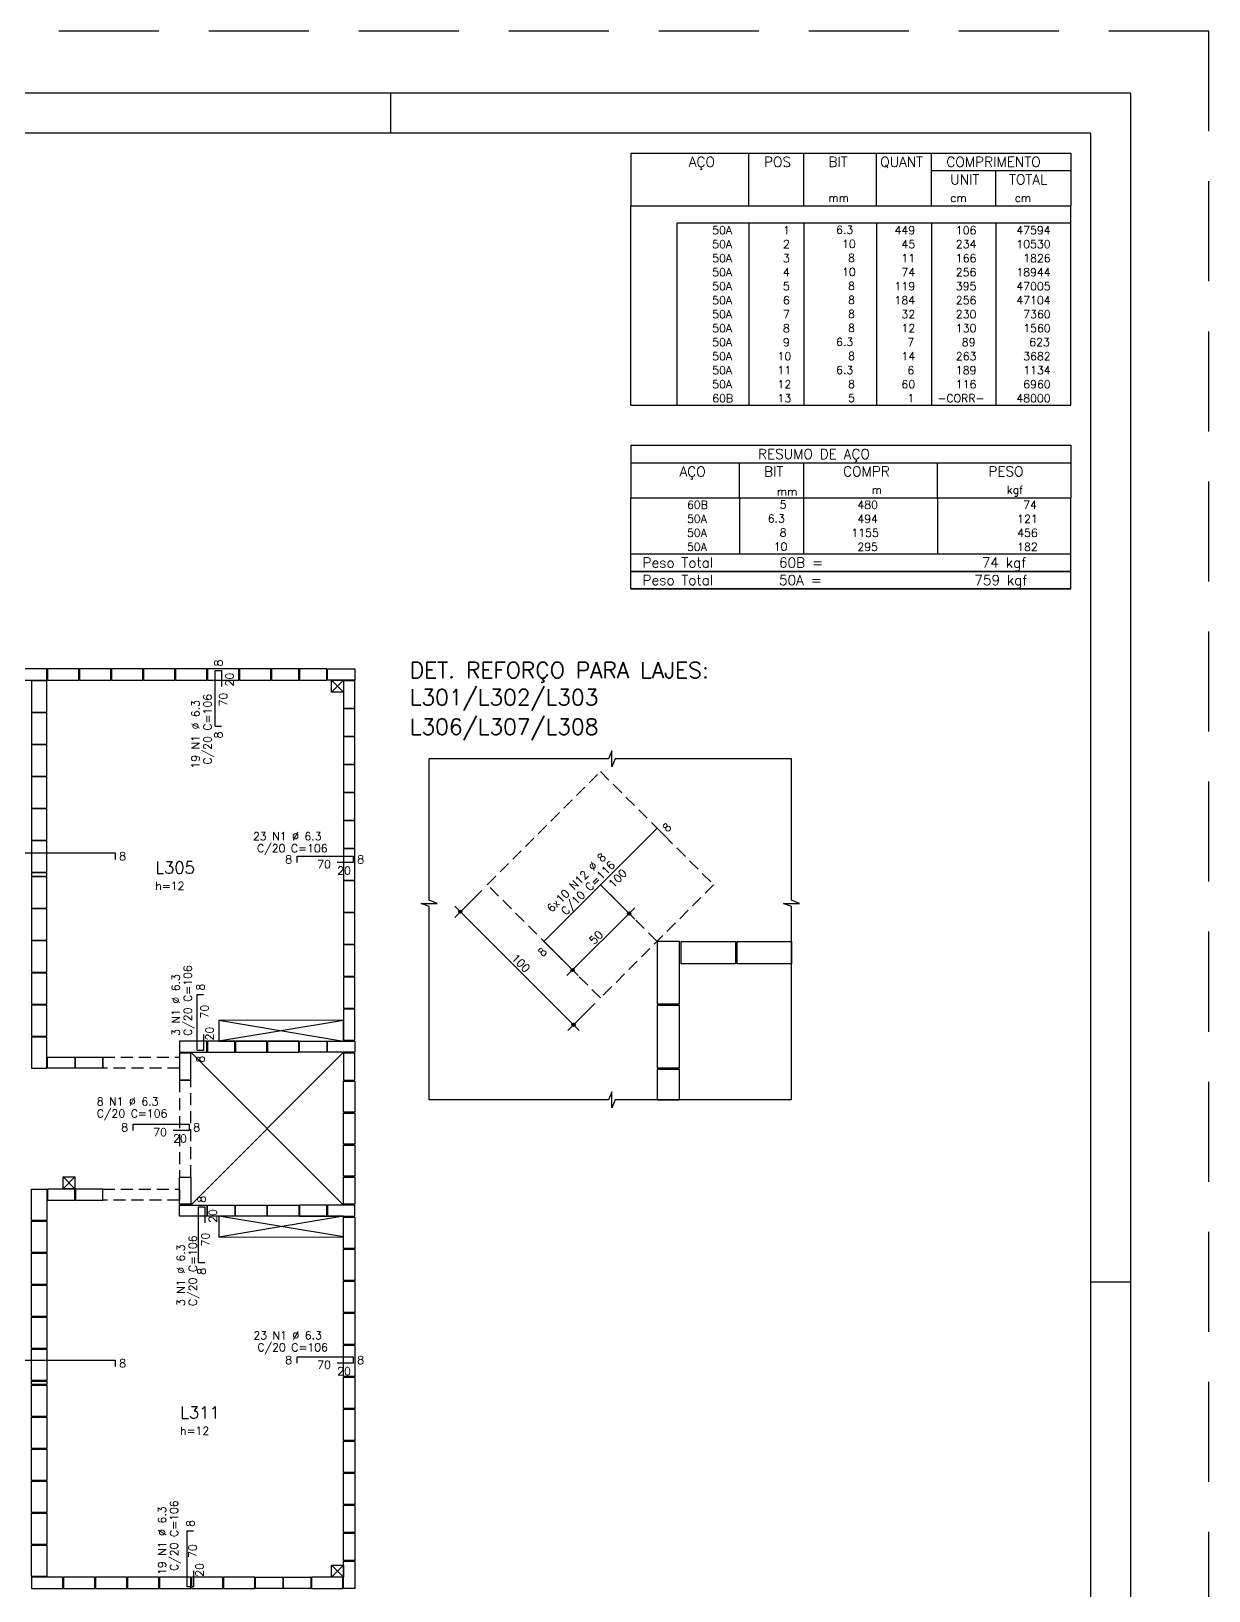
# Model space of a CAD drawing. Extents: x -1.9 to 86, y -1.6 to 60.9.
# Drawn here: x 56.61 to 86.05, y 21.98 to 60.95 of the extents above; entities that cross this region are included whole.
import ezdxf

# ---------------------------------------------------------------- set-up
doc = ezdxf.new("R2010")
doc.units = 0
doc.header["$MEASUREMENT"] = 0
doc.linetypes.add('ESTILO_TQS_0001', pattern=[0.45, 0.3, -0.15])
doc.linetypes.add('HIDDEN', pattern=[0.375, 0.25, -0.125])
doc.layers.get('0').update_dxf_attribs({"linetype": 'CONTINUOUS'})
doc.layers.get('Defpoints').update_dxf_attribs({"linetype": 'CONTINUOUS'})
for name, color, linetype in [('ARQ_FOLHA', 7, 'CONTINUOUS'), ('PENA_01', 1, 'CONTINUOUS'), ('PENA_02', 2, 'CONTINUOUS'), ('PENA_03', 3, 'CONTINUOUS'), ('PENA_05', 5, 'CONTINUOUS')]:
    doc.layers.add(name, color=color, linetype=linetype)
doc.styles.get("Standard").update_dxf_attribs({"font": 'ROMANS.SHX'})

# ---------------------------------------------------------------- blocks, each defined once
blk = doc.blocks.new('FOLHA A1 - 841 X 594')
at = {"layer": 'ARQ_FOLHA', "color": 1}
for p, q in [((-185, 584), (-185, 594)), ((-10, 297), (0, 297))]:
    blk.add_line(p, q, dxfattribs=at)
for points in [[(-841, 0), (0, 0), (0, 594), (-841, 594)], [(-816, 10), (-10, 10), (-10, 584), (-816, 584)]]:
    blk.add_lwpolyline(points, close=True, dxfattribs=at)
at = {"layer": 'Defpoints', "color": 8, "linetype": 'HIDDEN', "ltscale": 100}
blk.add_lwpolyline([(-860.5, 609.5), (-860.5, -15.5), (19.5, -15.5), (19.5, 609.5)], close=True, dxfattribs=at)
blk = doc.blocks.new('*U24')
blk.add_blockref('FOLHA A1 - 841 X 594', (0, 0))

msp = doc.modelspace()

# ---------------------------------------------------------------- linework, layer by layer
at = {"layer": 'PENA_01', "linetype": 'Continuous'}
for p, q in [((67.873, 39.481), (67.2, 38.808)), ((70.984, 39.481), (71.701, 38.765)), ((67.2, 39.091), (70.311, 35.979)), ((70.004, 37.351), (71.701, 39.048)), ((69.57, 38.067), (70.286, 37.351)), ((70.701, 36.653), (70.028, 35.979)), ((64.422, 36.228), (61.3, 35.717)), ((61.302, 36.237), (64.422, 35.717)), ((57.706, 32.027), (57.412, 32.323)), ((64.422, 30.826), (61.3, 31.337)), ((64.422, 31.337), (61.302, 30.817)), ((64.422, 22.617), (64.122, 22.317)), ((64.122, 22.617), (64.422, 22.317))]:
    msp.add_line(p, q, dxfattribs=at)
at = {"layer": 'PENA_01', "linetype": 'ESTILO_TQS_0001'}
for p, q in [((72.257, 38.208), (70.843, 39.623)), ((58.402, 35.037), (58.402, 35.317)), ((58.402, 35.317), (60.322, 35.317)), ((60.322, 35.317), (60.322, 35.037)), ((60.322, 35.037), (58.402, 35.037)), ((60.322, 34.737), (60.322, 32.317)), ((60.602, 34.737), (60.322, 34.737)), ((60.602, 32.317), (60.602, 34.737)), ((58.402, 32.017), (60.322, 32.017)), ((58.402, 31.737), (58.402, 32.017)), ((60.322, 32.317), (60.602, 32.317)), ((60.322, 32.017), (60.322, 31.737)), ((60.322, 31.737), (58.402, 31.737))]:
    msp.add_line(p, q, dxfattribs=at)
at = {"layer": 'PENA_01', "linetype": 'Continuous'}
for points in [[(56.222, 44.737), (57.002, 44.737), (57.002, 45.017), (56.222, 45.017), (56.222, 44.737)], [(57.022, 44.737), (57.802, 44.737), (57.802, 45.017), (57.022, 45.017), (57.022, 44.737)], [(57.822, 44.737), (58.602, 44.737), (58.602, 45.017), (57.822, 45.017), (57.822, 44.737)], [(58.622, 44.737), (59.402, 44.737), (59.402, 45.017), (58.622, 45.017), (58.622, 44.737)], [(59.422, 44.737), (60.202, 44.737), (60.202, 45.017), (59.422, 45.017), (59.422, 44.737)], [(60.222, 44.737), (61.002, 44.737), (61.002, 45.017), (60.222, 45.017), (60.222, 44.737)], [(61.022, 44.737), (61.802, 44.737), (61.802, 45.017), (61.022, 45.017), (61.022, 44.737)], [(61.822, 44.737), (62.602, 44.737), (62.602, 45.017), (61.822, 45.017), (61.822, 44.737)], [(62.622, 44.737), (63.302, 44.737), (63.302, 45.017), (62.622, 45.017), (62.622, 44.737)], [(63.322, 44.737), (64.002, 44.737), (64.002, 45.017), (63.322, 45.017), (63.322, 44.737)], [(64.702, 44.737), (64.022, 44.737), (64.022, 45.017), (64.702, 45.017), (64.702, 44.737)], [(56.622, 44.717), (56.622, 43.937), (57.002, 43.937), (57.002, 44.717), (56.622, 44.717)], [(64.422, 44.737), (64.122, 44.437)], [(64.122, 44.737), (64.422, 44.437)], [(64.122, 44.737), (64.422, 44.737), (64.422, 44.437), (64.122, 44.437), (64.122, 44.737)], [(64.702, 44.037), (64.702, 44.717), (64.422, 44.717), (64.422, 44.037), (64.702, 44.037)], [(56.622, 43.917), (56.622, 43.137), (57.002, 43.137), (57.002, 43.917), (56.622, 43.917)], [(64.702, 43.337), (64.702, 44.017), (64.422, 44.017), (64.422, 43.337), (64.702, 43.337)], [(64.702, 42.637), (64.702, 43.317), (64.422, 43.317), (64.422, 42.637), (64.702, 42.637)], [(56.622, 43.117), (56.622, 42.337), (57.002, 42.337), (57.002, 43.117), (56.622, 43.117)], [(75.617, 42.769), (71.207, 42.769), (71.127, 42.569), (71.127, 42.969), (71.047, 42.769), (66.557, 42.769)], [(64.702, 41.937), (64.702, 42.617), (64.422, 42.617), (64.422, 41.937), (64.702, 41.937)], [(66.557, 34.248), (66.557, 39.077), (66.357, 39.157), (66.757, 39.157), (66.557, 39.237), (66.557, 42.769)], [(75.617, 34.248), (75.617, 39.077), (75.417, 39.157), (75.817, 39.157), (75.617, 39.237), (75.617, 42.769)], [(56.622, 42.317), (56.622, 41.537), (57.002, 41.537), (57.002, 42.317), (56.622, 42.317)], [(64.702, 41.237), (64.702, 41.917), (64.422, 41.917), (64.422, 41.237), (64.702, 41.237)], [(56.622, 41.517), (56.622, 40.737), (57.002, 40.737), (57.002, 41.517), (56.622, 41.517)], [(64.702, 40.537), (64.702, 41.217), (64.422, 41.217), (64.422, 40.537), (64.702, 40.537)], [(56.622, 40.717), (56.622, 39.937), (57.002, 39.937), (57.002, 40.717), (56.622, 40.717)], [(64.422, 40.517), (64.422, 39.737), (64.702, 39.737), (64.702, 40.517), (64.422, 40.517)], [(57.002, 39.837), (57.002, 39.917), (56.622, 39.917), (56.622, 39.837), (57.002, 39.837)], [(56.622, 39.817), (56.622, 39.037), (57.002, 39.037), (57.002, 39.817), (56.622, 39.817)], [(64.422, 39.717), (64.422, 38.937), (64.702, 38.937), (64.702, 39.717), (64.422, 39.717)], [(56.622, 39.017), (56.622, 38.237), (57.002, 38.237), (57.002, 39.017), (56.622, 39.017)], [(64.422, 38.917), (64.422, 38.137), (64.702, 38.137), (64.702, 38.917), (64.422, 38.917)], [(56.622, 38.217), (56.622, 37.437), (57.002, 37.437), (57.002, 38.217), (56.622, 38.217)], [(72.817, 36.648), (72.817, 38.208), (72.257, 38.208), (72.257, 36.648), (72.817, 36.648)], [(74.217, 37.648), (72.857, 37.648), (72.857, 38.208), (74.217, 38.208), (74.217, 37.648)], [(75.617, 37.648), (74.257, 37.648), (74.257, 38.208), (75.617, 38.208), (75.617, 37.648)], [(64.422, 38.117), (64.422, 37.337), (64.702, 37.337), (64.702, 38.117), (64.422, 38.117)], [(56.622, 37.417), (56.622, 36.637), (57.002, 36.637), (57.002, 37.417), (56.622, 37.417)], [(64.422, 37.317), (64.422, 36.537), (64.702, 36.537), (64.702, 37.317), (64.422, 37.317)], [(56.622, 36.617), (56.622, 35.837), (57.002, 35.837), (57.002, 36.617), (56.622, 36.617)], [(64.422, 36.517), (64.422, 35.737), (64.702, 35.737), (64.702, 36.517), (64.422, 36.517)], [(72.817, 35.048), (72.817, 36.608), (72.257, 36.608), (72.257, 35.048), (72.817, 35.048)], [(61.302, 36.237), (61.3, 35.717), (64.422, 35.717), (64.422, 36.228), (61.302, 36.237)], [(56.622, 35.817), (56.622, 35.037), (57.002, 35.037), (57.002, 35.817), (56.622, 35.817)], [(60.322, 35.437), (61.002, 35.437), (61.002, 35.717), (60.322, 35.717), (60.322, 35.437)], [(61.022, 35.437), (61.702, 35.437), (61.702, 35.717), (61.022, 35.717), (61.022, 35.437)], [(61.722, 35.437), (62.502, 35.437), (62.502, 35.717), (61.722, 35.717), (61.722, 35.437)], [(62.522, 35.437), (63.302, 35.437), (63.302, 35.717), (62.522, 35.717), (62.522, 35.437)], [(64.002, 35.437), (63.322, 35.437), (63.322, 35.717), (64.002, 35.717), (64.002, 35.437)], [(64.702, 35.437), (64.022, 35.437), (64.022, 35.717), (64.702, 35.717), (64.702, 35.437)], [(57.702, 35.037), (57.022, 35.037), (57.022, 35.317), (57.702, 35.317), (57.702, 35.037)], [(58.402, 35.037), (57.722, 35.037), (57.722, 35.317), (58.402, 35.317), (58.402, 35.037)], [(60.602, 34.737), (60.602, 35.417), (60.322, 35.417), (60.322, 34.737), (60.602, 34.737)], [(60.602, 31.617), (64.422, 35.437)], [(60.602, 35.437), (64.422, 31.617)], [(64.702, 34.737), (64.702, 35.417), (64.422, 35.417), (64.422, 34.737), (64.702, 34.737)], [(64.422, 33.937), (64.422, 34.717), (64.702, 34.717), (64.702, 33.937), (64.422, 33.937)], [(72.257, 35.008), (72.257, 34.248), (72.817, 34.248), (72.817, 35.008), (72.257, 35.008)], [(75.617, 34.248), (71.207, 34.248), (71.127, 34.048), (71.127, 34.448), (71.047, 34.248), (66.557, 34.248)], [(64.422, 33.137), (64.422, 33.917), (64.702, 33.917), (64.702, 33.137), (64.422, 33.137)], [(64.422, 32.337), (64.422, 33.117), (64.702, 33.117), (64.702, 32.337), (64.422, 32.337)], [(56.622, 31.237), (56.622, 32.017), (57.002, 32.017), (57.002, 31.237), (56.622, 31.237)], [(57.702, 32.017), (57.022, 32.017), (57.022, 31.737), (57.702, 31.737), (57.702, 32.017)], [(57.412, 32.027), (57.706, 32.323)], [(57.412, 32.027), (57.412, 32.323), (57.706, 32.323), (57.706, 32.027), (57.412, 32.027)], [(58.402, 32.017), (57.722, 32.017), (57.722, 31.737), (58.402, 31.737), (58.402, 32.017)], [(60.602, 32.317), (60.602, 31.637), (60.322, 31.637), (60.322, 32.317), (60.602, 32.317)], [(64.702, 32.317), (64.702, 31.637), (64.422, 31.637), (64.422, 32.317), (64.702, 32.317)], [(60.322, 31.617), (61.002, 31.617), (61.002, 31.337), (60.322, 31.337), (60.322, 31.617)], [(61.022, 31.617), (61.702, 31.617), (61.702, 31.337), (61.022, 31.337), (61.022, 31.617)], [(61.722, 31.617), (62.502, 31.617), (62.502, 31.337), (61.722, 31.337), (61.722, 31.617)], [(62.522, 31.617), (63.302, 31.617), (63.302, 31.337), (62.522, 31.337), (62.522, 31.617)], [(64.002, 31.617), (63.322, 31.617), (63.322, 31.337), (64.002, 31.337), (64.002, 31.617)], [(64.702, 31.617), (64.022, 31.617), (64.022, 31.337), (64.702, 31.337), (64.702, 31.617)], [(56.622, 30.437), (56.622, 31.217), (57.002, 31.217), (57.002, 30.437), (56.622, 30.437)], [(61.3, 31.337), (61.302, 30.817), (64.422, 30.826), (64.422, 31.337), (61.3, 31.337)], [(64.422, 30.537), (64.422, 31.317), (64.702, 31.317), (64.702, 30.537), (64.422, 30.537)], [(56.622, 29.637), (56.622, 30.417), (57.002, 30.417), (57.002, 29.637), (56.622, 29.637)], [(64.422, 29.737), (64.422, 30.517), (64.702, 30.517), (64.702, 29.737), (64.422, 29.737)], [(64.422, 28.937), (64.422, 29.717), (64.702, 29.717), (64.702, 28.937), (64.422, 28.937)], [(56.622, 28.837), (56.622, 29.617), (57.002, 29.617), (57.002, 28.837), (56.622, 28.837)], [(64.422, 28.137), (64.422, 28.917), (64.702, 28.917), (64.702, 28.137), (64.422, 28.137)], [(56.622, 28.037), (56.622, 28.817), (57.002, 28.817), (57.002, 28.037), (56.622, 28.037)], [(64.422, 27.337), (64.422, 28.117), (64.702, 28.117), (64.702, 27.337), (64.422, 27.337)], [(56.622, 27.237), (56.622, 28.017), (57.002, 28.017), (57.002, 27.237), (56.622, 27.237)], [(64.422, 26.537), (64.422, 27.317), (64.702, 27.317), (64.702, 26.537), (64.422, 26.537)], [(57.002, 27.217), (57.002, 27.137), (56.622, 27.137), (56.622, 27.217), (57.002, 27.217)], [(56.622, 26.337), (56.622, 27.117), (57.002, 27.117), (57.002, 26.337), (56.622, 26.337)], [(64.422, 25.737), (64.422, 26.517), (64.702, 26.517), (64.702, 25.737), (64.422, 25.737)], [(56.622, 25.537), (56.622, 26.317), (57.002, 26.317), (57.002, 25.537), (56.622, 25.537)], [(56.622, 24.737), (56.622, 25.517), (57.002, 25.517), (57.002, 24.737), (56.622, 24.737)], [(64.422, 24.937), (64.422, 25.717), (64.702, 25.717), (64.702, 24.937), (64.422, 24.937)], [(56.622, 23.937), (56.622, 24.717), (57.002, 24.717), (57.002, 23.937), (56.622, 23.937)], [(64.422, 24.137), (64.422, 24.917), (64.702, 24.917), (64.702, 24.137), (64.422, 24.137)], [(56.622, 23.137), (56.622, 23.917), (57.002, 23.917), (57.002, 23.137), (56.622, 23.137)], [(64.422, 23.437), (64.422, 24.117), (64.702, 24.117), (64.702, 23.437), (64.422, 23.437)], [(64.422, 22.737), (64.422, 23.417), (64.702, 23.417), (64.702, 22.737), (64.422, 22.737)], [(56.622, 22.337), (56.622, 23.117), (57.002, 23.117), (57.002, 22.337), (56.622, 22.337)], [(64.122, 22.317), (64.122, 22.617), (64.422, 22.617), (64.422, 22.317), (64.122, 22.317)], [(64.422, 22.037), (64.422, 22.717), (64.702, 22.717), (64.702, 22.037), (64.422, 22.037)], [(57.402, 22.317), (56.622, 22.317), (56.622, 22.037), (57.402, 22.037), (57.402, 22.317)], [(58.202, 22.317), (57.422, 22.317), (57.422, 22.037), (58.202, 22.037), (58.202, 22.317)], [(59.002, 22.317), (58.222, 22.317), (58.222, 22.037), (59.002, 22.037), (59.002, 22.317)], [(59.802, 22.317), (59.022, 22.317), (59.022, 22.037), (59.802, 22.037), (59.802, 22.317)], [(60.602, 22.317), (59.822, 22.317), (59.822, 22.037), (60.602, 22.037), (60.602, 22.317)], [(61.402, 22.317), (60.622, 22.317), (60.622, 22.037), (61.402, 22.037), (61.402, 22.317)], [(62.202, 22.317), (61.422, 22.317), (61.422, 22.037), (62.202, 22.037), (62.202, 22.317)], [(62.902, 22.037), (62.222, 22.037), (62.222, 22.317), (62.902, 22.317), (62.902, 22.037)], [(63.602, 22.037), (62.922, 22.037), (62.922, 22.317), (63.602, 22.317), (63.602, 22.037)], [(64.402, 22.317), (63.622, 22.317), (63.622, 22.037), (64.402, 22.037), (64.402, 22.317)]]:
    msp.add_lwpolyline(points, dxfattribs=at)
at = {"layer": 'PENA_01', "linetype": 'ESTILO_TQS_0001'}
msp.add_lwpolyline([(68.014, 39.623), (70.843, 42.451), (73.671, 39.623), (70.843, 36.794), (68.014, 39.623)], dxfattribs=at)
at = {"layer": 'PENA_02', "linetype": 'Continuous'}
for p, q in [((71.6, 57.903), (71.6, 56.59)), ((71.6, 57.903), (82.6, 57.903)), ((74.55, 56.59), (74.55, 57.903)), ((75.93, 56.59), (75.93, 57.903)), ((77.74, 56.59), (77.74, 57.903)), ((79.12, 56.59), (79.12, 57.903)), ((82.6, 57.903), (82.6, 56.59)), ((79.12, 57.465), (82.6, 57.465)), ((80.73, 56.59), (80.73, 57.465)), ((71.6, 56.59), (82.6, 56.59)), ((71.6, 56.153), (71.6, 56.59)), ((71.6, 56.59), (82.6, 56.59)), ((82.6, 56.153), (82.6, 56.59)), ((71.6, 55.803), (71.6, 56.153)), ((82.6, 56.153), (72.75, 56.153)), ((72.75, 56.153), (72.75, 55.803)), ((74.55, 56.153), (74.55, 55.803)), ((75.93, 56.153), (75.93, 55.803)), ((77.74, 56.153), (77.74, 55.803)), ((79.12, 56.153), (79.12, 55.803)), ((80.73, 56.153), (80.73, 55.803)), ((82.6, 55.803), (82.6, 56.153)), ((71.6, 55.453), (71.6, 55.803)), ((72.75, 55.803), (72.75, 55.453)), ((74.55, 55.803), (74.55, 55.453)), ((75.93, 55.803), (75.93, 55.453)), ((77.74, 55.803), (77.74, 55.453)), ((79.12, 55.803), (79.12, 55.453)), ((80.73, 55.803), (80.73, 55.453)), ((82.6, 55.453), (82.6, 55.803)), ((71.6, 55.102), (71.6, 55.453)), ((72.75, 55.453), (72.75, 55.102)), ((74.55, 55.453), (74.55, 55.102)), ((75.93, 55.453), (75.93, 55.102)), ((77.74, 55.453), (77.74, 55.102)), ((79.12, 55.453), (79.12, 55.102)), ((80.73, 55.453), (80.73, 55.102)), ((82.6, 55.102), (82.6, 55.453)), ((71.6, 54.752), (71.6, 55.102)), ((72.75, 55.102), (72.75, 54.752)), ((74.55, 55.102), (74.55, 54.752)), ((75.93, 55.102), (75.93, 54.752)), ((77.74, 55.102), (77.74, 54.752)), ((79.12, 55.102), (79.12, 54.752)), ((80.73, 55.102), (80.73, 54.752)), ((82.6, 54.752), (82.6, 55.102)), ((71.6, 54.403), (71.6, 54.752)), ((72.75, 54.752), (72.75, 54.403)), ((74.55, 54.752), (74.55, 54.403)), ((75.93, 54.752), (75.93, 54.403)), ((77.74, 54.752), (77.74, 54.403)), ((79.12, 54.752), (79.12, 54.403)), ((80.73, 54.752), (80.73, 54.403)), ((82.6, 54.403), (82.6, 54.752)), ((71.6, 54.053), (71.6, 54.403)), ((72.75, 54.403), (72.75, 54.053)), ((74.55, 54.403), (74.55, 54.053)), ((75.93, 54.403), (75.93, 54.053)), ((77.74, 54.403), (77.74, 54.053)), ((79.12, 54.403), (79.12, 54.053)), ((80.73, 54.403), (80.73, 54.053)), ((82.6, 54.053), (82.6, 54.403)), ((71.6, 53.703), (71.6, 54.053)), ((72.75, 54.053), (72.75, 53.703)), ((74.55, 54.053), (74.55, 53.703)), ((75.93, 54.053), (75.93, 53.703)), ((77.74, 54.053), (77.74, 53.703)), ((79.12, 54.053), (79.12, 53.703)), ((80.73, 54.053), (80.73, 53.703)), ((82.6, 53.703), (82.6, 54.053)), ((71.6, 53.352), (71.6, 53.703)), ((72.75, 53.703), (72.75, 53.352)), ((74.55, 53.703), (74.55, 53.352)), ((75.93, 53.703), (75.93, 53.352)), ((77.74, 53.703), (77.74, 53.352)), ((79.12, 53.703), (79.12, 53.352)), ((80.73, 53.703), (80.73, 53.352)), ((82.6, 53.352), (82.6, 53.703)), ((71.6, 53.003), (71.6, 53.352)), ((71.6, 52.653), (71.6, 53.003)), ((72.75, 53.352), (72.75, 53.003)), ((72.75, 53.003), (72.75, 52.653)), ((74.55, 53.352), (74.55, 53.003)), ((74.55, 53.003), (74.55, 52.653)), ((75.93, 53.352), (75.93, 53.003)), ((75.93, 53.003), (75.93, 52.653)), ((77.74, 53.352), (77.74, 53.003)), ((77.74, 53.003), (77.74, 52.653)), ((79.12, 53.352), (79.12, 53.003)), ((79.12, 53.003), (79.12, 52.653)), ((80.73, 53.352), (80.73, 53.003)), ((80.73, 53.003), (80.73, 52.653)), ((82.6, 53.003), (82.6, 53.352)), ((82.6, 52.653), (82.6, 53.003)), ((71.6, 52.303), (71.6, 52.653)), ((72.75, 52.653), (72.75, 52.303)), ((74.55, 52.653), (74.55, 52.303)), ((75.93, 52.653), (75.93, 52.303)), ((77.74, 52.653), (77.74, 52.303)), ((79.12, 52.653), (79.12, 52.303)), ((80.73, 52.653), (80.73, 52.303)), ((82.6, 52.303), (82.6, 52.653)), ((71.6, 51.953), (71.6, 52.303)), ((72.75, 52.303), (72.75, 51.953)), ((74.55, 52.303), (74.55, 51.953)), ((75.93, 52.303), (75.93, 51.953)), ((77.74, 52.303), (77.74, 51.953)), ((79.12, 52.303), (79.12, 51.953)), ((80.73, 52.303), (80.73, 51.953)), ((82.6, 51.953), (82.6, 52.303)), ((71.6, 51.603), (71.6, 51.953)), ((72.75, 51.953), (72.75, 51.603)), ((74.55, 51.953), (74.55, 51.603)), ((75.93, 51.953), (75.93, 51.603)), ((77.74, 51.953), (77.74, 51.603)), ((79.12, 51.953), (79.12, 51.603)), ((80.73, 51.953), (80.73, 51.603)), ((82.6, 51.603), (82.6, 51.953)), ((71.6, 51.603), (82.6, 51.603)), ((71.6, 50.603), (71.6, 49.29)), ((71.6, 50.603), (82.6, 50.603)), ((82.6, 50.603), (82.6, 49.29)), ((71.6, 50.165), (82.6, 50.165)), ((74.32, 49.29), (74.32, 50.165)), ((75.93, 49.29), (75.93, 50.165)), ((79.265, 49.29), (79.265, 50.165)), ((71.6, 49.29), (82.6, 49.29)), ((71.6, 48.94), (71.6, 49.29)), ((74.32, 49.29), (74.32, 48.94)), ((75.93, 48.94), (75.93, 49.29)), ((79.265, 49.29), (79.265, 48.94)), ((82.6, 48.94), (82.6, 49.29)), ((71.6, 48.59), (71.6, 48.94)), ((74.32, 48.94), (74.32, 48.59)), ((75.93, 48.59), (75.93, 48.94)), ((79.265, 48.94), (79.265, 48.59)), ((82.6, 48.59), (82.6, 48.94)), ((71.6, 48.24), (71.6, 48.59)), ((74.32, 48.59), (74.32, 48.24)), ((75.93, 48.24), (75.93, 48.59)), ((79.265, 48.59), (79.265, 48.24)), ((82.6, 48.24), (82.6, 48.59)), ((71.6, 47.89), (71.6, 48.24)), ((74.32, 48.24), (74.32, 47.89)), ((75.93, 47.89), (75.93, 48.24)), ((79.265, 48.24), (79.265, 47.89)), ((82.6, 47.89), (82.6, 48.24)), ((71.6, 47.89), (82.6, 47.89)), ((71.6, 47.452), (71.6, 47.89)), ((71.6, 47.89), (82.6, 47.89)), ((82.6, 47.452), (82.6, 47.89)), ((82.6, 47.452), (71.6, 47.452)), ((71.6, 47.015), (71.6, 47.452)), ((71.6, 47.452), (82.6, 47.452)), ((82.6, 47.015), (82.6, 47.452)), ((82.6, 47.015), (71.6, 47.015)), ((71.6, 47.015), (82.6, 47.015))]:
    msp.add_line(p, q, dxfattribs=at)
for centre, radius in [((67.341, 38.949), 0.04), ((67.341, 38.949), 0.02), ((71.559, 38.906), 0.04), ((71.559, 38.906), 0.02), ((70.145, 37.492), 0.04), ((70.145, 37.492), 0.02), ((70.17, 36.121), 0.04), ((70.17, 36.121), 0.02)]:
    msp.add_circle(centre, radius, dxfattribs=at)
at = {"layer": 'PENA_03', "linetype": 'Continuous'}
for p, q in [((68.014, 39.623), (68.014, 39.623)), ((70.843, 39.623), (70.843, 39.623)), ((69.429, 38.208), (69.429, 38.208)), ((70.843, 36.794), (70.843, 36.794))]:
    msp.add_line(p, q, dxfattribs=at)
at = {"layer": 'PENA_05', "linetype": 'Continuous'}
for p, q in [((61.212, 43.577), (61.212, 44.977)), ((61.212, 44.977), (61.372, 44.977)), ((61.372, 44.977), (61.372, 44.577)), ((61.372, 43.577), (61.212, 43.577)), ((69.429, 38.208), (72.257, 41.037)), ((72.257, 41.037), (72.483, 40.811)), ((53.912, 40.417), (58.712, 40.417)), ((58.712, 40.417), (58.712, 40.257)), ((63.262, 40.175), (63.262, 40.335)), ((63.262, 40.335), (64.662, 40.335)), ((64.662, 40.175), (64.262, 40.175)), ((64.662, 40.335), (64.662, 40.175)), ((69.655, 37.982), (69.429, 38.208)), ((60.763, 35.477), (60.763, 36.877)), ((60.763, 36.877), (60.923, 36.877)), ((60.923, 35.877), (60.923, 35.477)), ((60.923, 35.477), (60.763, 35.477)), ((59.162, 33.48), (59.162, 33.64)), ((59.162, 33.64), (60.562, 33.64)), ((60.562, 33.64), (60.562, 33.48)), ((60.562, 33.48), (60.162, 33.48)), ((60.793, 30.177), (60.793, 31.577)), ((60.793, 31.577), (60.953, 31.577)), ((60.953, 31.577), (60.953, 31.177)), ((60.953, 30.177), (60.793, 30.177)), ((53.912, 27.747), (58.712, 27.747)), ((58.712, 27.747), (58.712, 27.587)), ((63.262, 27.667), (63.262, 27.827)), ((63.262, 27.827), (64.662, 27.827)), ((64.662, 27.827), (64.662, 27.667)), ((64.662, 27.667), (64.262, 27.667)), ((60.512, 22.077), (60.512, 23.477)), ((60.512, 23.477), (60.672, 23.477)), ((60.672, 22.477), (60.672, 22.077)), ((60.672, 22.077), (60.512, 22.077))]:
    msp.add_line(p, q, dxfattribs=at)

# ---------------------------------------------------------------- block references
at = {"xscale": 0.09999999999999938, "yscale": 0.09999999999999938, "zscale": 0.09999999999999938}
msp.add_blockref('*U24', (84.1, 0), dxfattribs=at)

# ---------------------------------------------------------------- texts
at = {"layer": 'PENA_02', "linetype": 'Continuous'}
for s, height, p in [('AÇO', 0.25, (73.05, 57.559)), ('POS', 0.25, (74.93, 57.559)), ('BIT', 0.25, (76.54, 57.559)), ('QUANT', 0.25, (77.836, 57.559)), ('COMPRIMENTO', 0.25, (79.489, 57.559)), ('UNIT', 0.25, (79.587, 57.121)), ('TOTAL', 0.25, (81.059, 57.121)), ('mm', 0.2, (76.54, 56.684)), ('cm', 0.2, (79.587, 56.684)), ('cm', 0.2, (81.197, 56.684)), ('     50A', 0.2, (72.89, 55.877)), ('     50A', 0.2, (72.89, 55.528)), ('  2', 0.2, (75.13, 55.528)), ('  1', 0.2, (75.13, 55.877)), ('    6.3', 0.2, (76.137, 55.884)), ('     10', 0.2, (76.137, 55.534)), ('  449', 0.2, (77.92, 55.877)), ('   45', 0.2, (77.92, 55.528)), ('    234', 0.2, (79.13, 55.528)), ('    106', 0.2, (79.13, 55.877)), ('  47594', 0.2, (80.964, 55.877)), ('  10530', 0.2, (80.964, 55.528)), ('     50A', 0.2, (72.89, 55.178)), ('  3', 0.2, (75.13, 55.178)), ('      8', 0.2, (76.137, 55.184)), ('   11', 0.2, (77.92, 55.178)), ('    166', 0.2, (79.13, 55.178)), ('   1826', 0.2, (80.964, 55.178)), ('     50A', 0.2, (72.89, 54.828)), ('  4', 0.2, (75.13, 54.828)), ('     10', 0.2, (76.137, 54.834)), ('   74', 0.2, (77.92, 54.828)), ('    256', 0.2, (79.13, 54.828)), ('  18944', 0.2, (80.964, 54.828)), ('     50A', 0.2, (72.89, 54.477)), ('  5', 0.2, (75.13, 54.477)), ('      8', 0.2, (76.137, 54.484)), ('  119', 0.2, (77.92, 54.477)), ('    395', 0.2, (79.13, 54.477)), ('  47005', 0.2, (80.964, 54.477)), ('     50A', 0.2, (72.89, 54.127)), ('  6', 0.2, (75.13, 54.127)), ('      8', 0.2, (76.137, 54.134)), ('  184', 0.2, (77.92, 54.127)), ('    256', 0.2, (79.13, 54.127)), ('  47104', 0.2, (80.964, 54.127)), ('     50A', 0.2, (72.89, 53.778)), ('  7', 0.2, (75.13, 53.778)), ('      8', 0.2, (76.137, 53.784)), ('   32', 0.2, (77.92, 53.778)), ('    230', 0.2, (79.13, 53.778)), ('   7360', 0.2, (80.964, 53.778)), ('     50A', 0.2, (72.89, 53.428)), ('  8', 0.2, (75.13, 53.428)), ('      8', 0.2, (76.137, 53.434)), ('   12', 0.2, (77.92, 53.428)), ('    130', 0.2, (79.13, 53.428)), ('   1560', 0.2, (80.964, 53.428)), ('     50A', 0.2, (72.89, 53.078)), ('  9', 0.2, (75.13, 53.078)), ('    6.3', 0.2, (76.137, 53.084)), ('    7', 0.2, (77.92, 53.078)), ('     89', 0.2, (79.13, 53.078)), ('    623', 0.2, (80.964, 53.078)), ('     50A', 0.2, (72.89, 52.727)), (' 10', 0.2, (75.13, 52.727)), ('      8', 0.2, (76.137, 52.734)), ('   14', 0.2, (77.92, 52.727)), ('    263', 0.2, (79.13, 52.727)), ('   3682', 0.2, (80.964, 52.727)), ('     50A', 0.2, (72.89, 52.378)), ('     50A', 0.2, (72.89, 52.028)), (' 11', 0.2, (75.13, 52.378)), (' 12', 0.2, (75.13, 52.028)), ('    6.3', 0.2, (76.137, 52.384)), ('      8', 0.2, (76.137, 52.034)), ('   60', 0.2, (77.92, 52.028)), ('    6', 0.2, (77.92, 52.378)), ('    189', 0.2, (79.13, 52.378)), ('    116', 0.2, (79.13, 52.028)), ('   6960', 0.2, (80.964, 52.028)), ('   1134', 0.2, (80.964, 52.378)), ('     60B', 0.2, (72.89, 51.678)), (' 13', 0.2, (75.13, 51.678)), ('      5', 0.2, (76.137, 51.684)), ('    1', 0.2, (77.92, 51.678)), (' -CORR-', 0.2, (79.13, 51.678)), ('  48000', 0.2, (80.964, 51.678)), ('RESUMO DE AÇO', 0.25, (74.78, 50.259)), ('AÇO', 0.25, (72.82, 49.821)), ('BIT', 0.25, (74.93, 49.821)), ('COMPR', 0.25, (76.909, 49.825)), ('PESO', 0.25, (80.538, 49.825)), ('m', 0.2, (77.623, 49.394)), ('kgf', 0.2, (81.001, 49.394)), ('     60B', 0.2, (72.26, 49.015)), ('mm', 0.2, (75.251, 49.347)), ('      5', 0.2, (74.427, 49.021)), ('    480', 0.2, (76.668, 49.015)), ('      74', 0.2, (80.515, 49.015)), ('     50A', 0.2, (72.26, 48.665)), ('    6.3', 0.2, (74.427, 48.671)), ('    494', 0.2, (76.668, 48.665)), ('     121', 0.2, (80.515, 48.665)), ('     50A', 0.2, (72.26, 48.315)), ('      8', 0.2, (74.427, 48.321)), ('   1155', 0.2, (76.668, 48.315)), ('     456', 0.2, (80.515, 48.315)), ('     50A', 0.2, (72.26, 47.965)), ('     10', 0.2, (74.427, 47.971)), ('    295', 0.2, (76.668, 47.965)), ('     182', 0.2, (80.515, 47.965)), ('Peso Total        60B =', 0.25, (71.893, 47.546)), ('      74 kgf', 0.25, (79.257, 47.546)), ('Peso Total        50A =', 0.25, (71.893, 47.109)), ('     759 kgf', 0.25, (79.257, 47.109))]:
    msp.add_text(s, height=height, dxfattribs=at).set_placement(p)
at = {"layer": 'PENA_03', "linetype": 'Continuous'}
for s, rotation, p in [('8', 90, (61.392, 45.077)), ('20', 90, (61.672, 44.577)), ('19 N1 %%c 6.3', 90, (60.819, 42.524)), ('C/20 C=106', 90, (61.119, 42.624)), ('70', 90, (61.512, 44.077)), ('8', 90, (61.392, 43.277)), ('8', 45, (72.512, 40.924)), ('6x10 N12 %%c 8', 45, (69.624, 38.918)), ('C/10 C=116', 45, (69.978, 38.847)), ('100', 45, (71.16, 39.531)), ('50', 45, (70.682, 38.114)), ('100', 315, (68.6, 37.775)), ('8', 45, (69.4, 37.812)), ('C/20 C=106', 90, (60.627, 35.845)), ('3 N1 %%c 6.3', 90, (60.327, 35.845)), ('8', 90, (60.943, 36.977)), ('70', 90, (61.045, 36.28)), ('20', 90, (61.172, 35.731)), ('8', 90, (60.943, 35.177)), ('8', 90, (60.973, 31.677)), ('20', 90, (61.253, 31.177)), ('C/20 C=106', 90, (60.752, 29.094)), ('70', 90, (61.068, 30.584)), ('3 N1 %%c 6.3', 90, (60.452, 29.094)), ('8', 90, (60.973, 29.877)), ('C/20 C=106', 90, (60.283, 22.475)), ('19 N1 %%c 6.3', 90, (59.983, 22.375)), ('8', 90, (60.692, 23.577)), ('70', 90, (60.746, 22.801)), ('20', 90, (60.922, 22.331))]:
    msp.add_text(s, height=0.2, rotation=rotation, dxfattribs=at).set_placement(p)
for s, height, p in [('23 N1 %%c 6.3', 0.2, (62.156, 40.733)), ('C/20 C=106', 0.2, (62.256, 40.433)), ('8', 0.2, (58.812, 40.237)), ('L305', 0.3, (59.714, 39.901)), ('8', 0.2, (62.962, 40.155)), ('70', 0.2, (63.762, 40.035)), ('8', 0.2, (64.762, 40.155)), ('20', 0.2, (64.262, 39.875)), ('h=12', 0.2, (59.714, 39.493)), ('8 N1 %%c 6.3', 0.2, (58.251, 34.106)), ('C/20 C=106', 0.2, (58.251, 33.806)), ('8', 0.2, (58.862, 33.46)), ('70', 0.2, (59.662, 33.34)), ('8', 0.2, (60.662, 33.46)), ('20', 0.2, (60.162, 33.18)), ('23 N1 %%c 6.3', 0.2, (62.165, 28.263)), ('C/20 C=106', 0.2, (62.265, 27.963)), ('8', 0.2, (58.812, 27.567)), ('8', 0.2, (62.962, 27.647)), ('70', 0.2, (63.762, 27.527)), ('8', 0.2, (64.762, 27.647)), ('20', 0.2, (64.262, 27.367)), ('L311', 0.3, (60.335, 26.288)), ('h=12', 0.2, (60.335, 25.88))]:
    msp.add_text(s, height=height, dxfattribs=at).set_placement(p)
at = {"layer": 'PENA_05', "linetype": 'Continuous'}
for s, p in [('DET. REFORÇO PARA LAJES:', (66.077, 44.786)), ('L301/L302/L303', (66.077, 44.106)), ('L306/L307/L308', (66.077, 43.37))]:
    msp.add_text(s, height=0.4, dxfattribs=at).set_placement(p)

doc.saveas('drawing.dxf')
